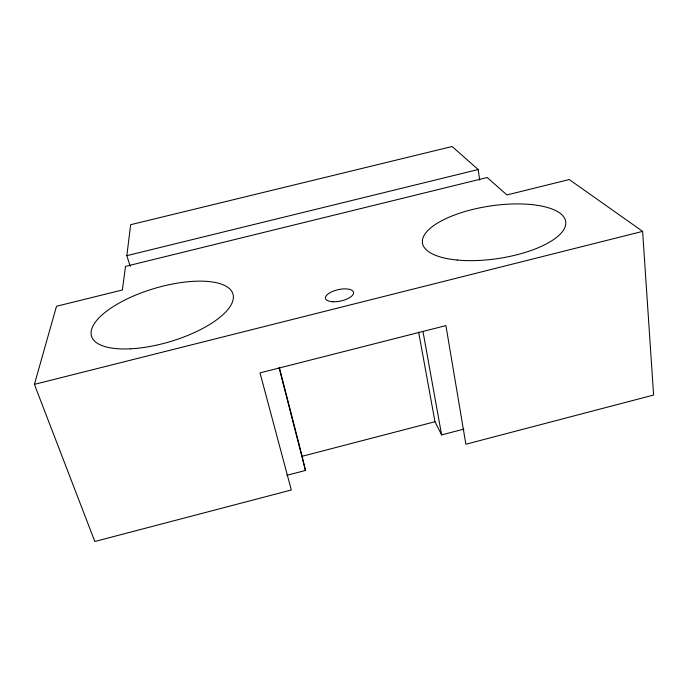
<?xml version="1.0" encoding="UTF-8"?>
<svg xmlns="http://www.w3.org/2000/svg" width="688" height="688" viewBox="0 0 688 688"><rect width="100%" height="100%" fill="white"/><g stroke="black" fill="none" stroke-linecap="round" stroke-linejoin="round"><path stroke-width="1.03" d="M130.221 266.359L126.841 255.652L130.643 224.709L452.119 146.51L478.177 169.532L479.674 180.118M34.4 384.377L56.502 306.272L122.404 289.983L125.483 266.394L487.199 177.504L506.927 194.945L569.26 179.542L642.618 231.366L653.6 395.041L465.879 444.242L445.91 325.605L260.021 372.887L291.308 489.994L94.832 541.49L34.4 384.377L642.618 231.366M286.819 475.331L305.455 470.463L302.144 456.29L434.979 421.727L441.619 434.911L463.918 429.088M126.841 255.652L478.177 169.532M279.294 367.246L302.144 456.29M279.104 367.874L305.455 470.463M418.622 332.055L434.979 421.727M422.965 331.41L441.619 434.911M130.419 348.816A73.788 27.726 -16.6 0 0 233.249 295.358A73.788 27.726 -16.6 0 0 123.006 300.983A73.788 27.726 -16.6 0 0 130.419 348.816M457.21 260.038A72.412 26.557 -8.5 0 0 565.811 223.462A72.412 26.557 -8.5 0 0 459.266 213.332A72.412 26.557 -8.5 0 0 457.21 260.038M333.095 301.765A14.328 5.822 -12.3 0 0 353.572 292.503A14.328 5.822 -12.3 0 0 331.943 291.703A14.328 5.822 -12.3 0 0 333.095 301.765"/></g></svg>
